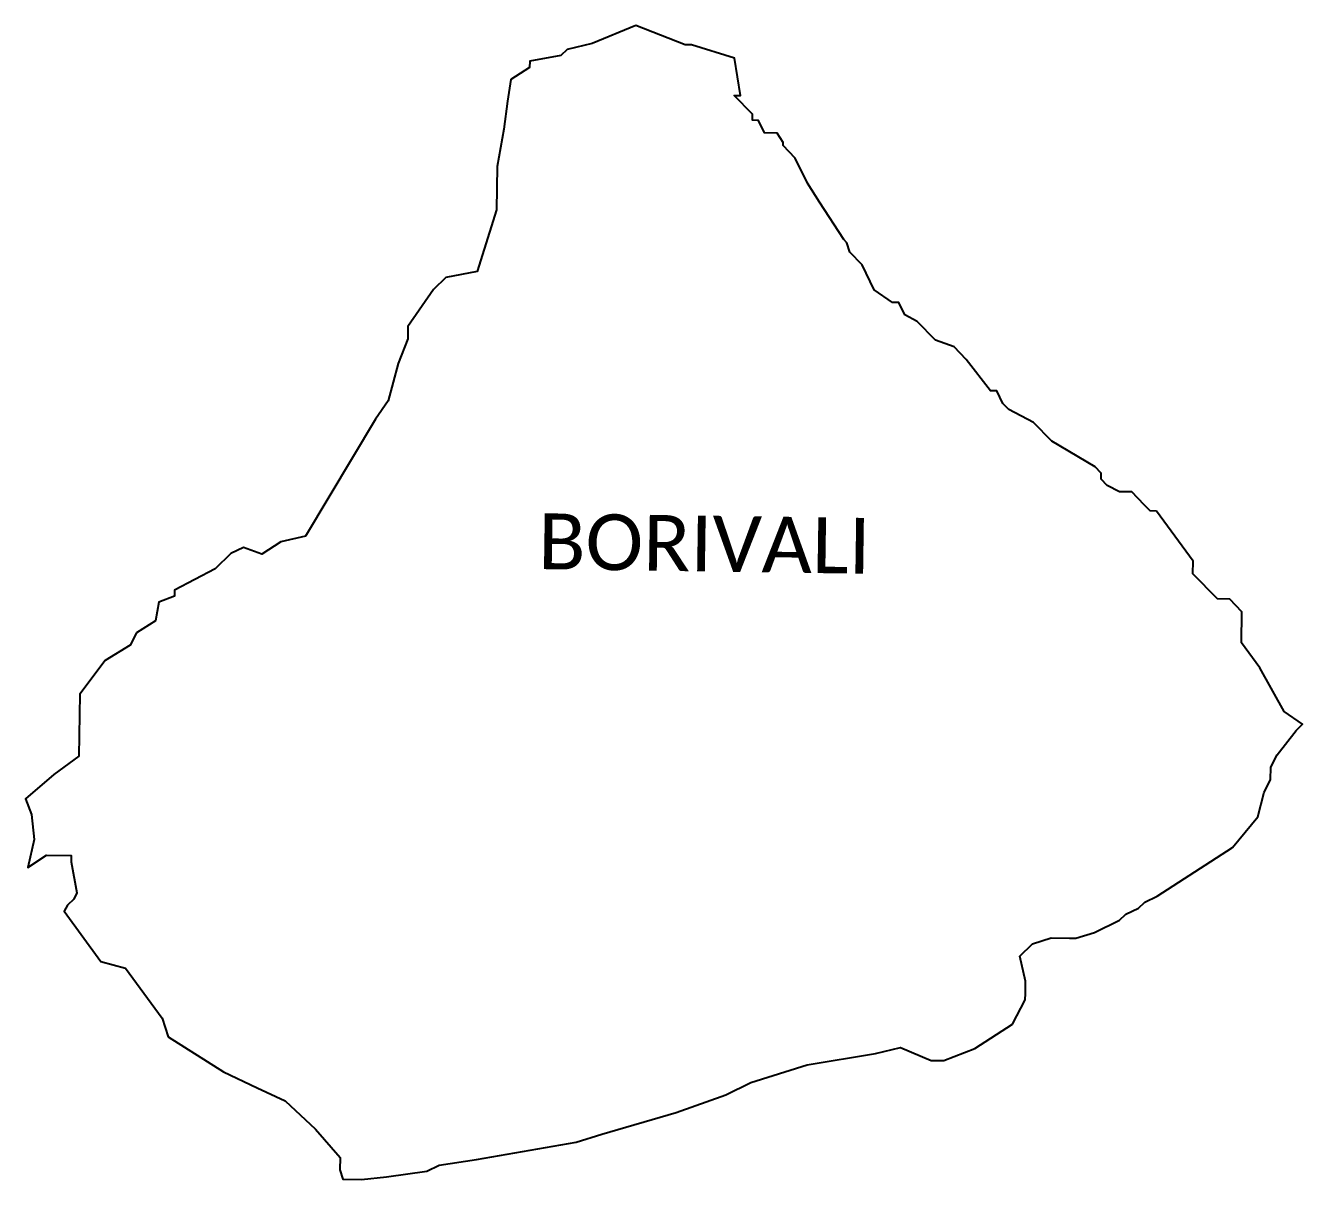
# Model space of a CAD drawing. Header units: metres. Extents: x 301149 to 305901, y 1950650 to 1953396.
# Drawn here: x 303093 to 305901, y 1950859 to 1953396 of the extents above; entities that cross this region are included whole.
import ezdxf

# ---------------------------------------------------------------- set-up
doc = ezdxf.new("R2010")
doc.units = ezdxf.units.M
doc.header["$MEASUREMENT"] = 0
doc.layers.add('VILLAGE BOUNDRY', color=10, linetype='Continuous')
doc.layers.add('VILLAGE NAME', color=250, linetype='Continuous')
doc.styles.get("Standard").update_dxf_attribs({"font": 'simplex.shx'})

msp = doc.modelspace()

# ---------------------------------------------------------------- linework, layer by layer
at = {"layer": 'VILLAGE BOUNDRY'}
msp.add_lwpolyline([(305580.4, 1952328.6), (305566.7, 1952328.8), (305553.3, 1952342.6), (305526.4, 1952370.7), (305499.1, 1952370.7), (305472, 1952384.7), (305458.5, 1952398.6), (305458.7, 1952412.2), (305445.3, 1952426.1), (305350.5, 1952482.1), (305310.2, 1952523.6), (305255.9, 1952551.7), (305242.5, 1952565.5), (305229.2, 1952593), (305215.6, 1952593.2), (305162, 1952662.3), (305135.1, 1952689.9), (305094.3, 1952704.2), (305054, 1952745.7), (305026.9, 1952759.8), (305013.6, 1952787.3), (304999.9, 1952787.5), (304959.4, 1952815.4), (304932.9, 1952870.4), (304906, 1952898.1), (304899.4, 1952918.6), (304892.7, 1952925.6), (304839.3, 1953008.2), (304812.6, 1953049.6), (304786.1, 1953104.6), (304772.6, 1953118.4), (304759.2, 1953132.3), (304759.3, 1953139.1), (304745.9, 1953159.8), (304718.6, 1953160.2), (304705.4, 1953187.7), (304691.7, 1953187.9), (304691.9, 1953201.5), (304651.6, 1953242.8), (304665.2, 1953242.8), (304652.7, 1953324.9), (304557.6, 1953353.6), (304543.9, 1953353.8), (304435.3, 1953396.3), (304339.2, 1953356.8), (304284.4, 1953343.9), (304270.5, 1953330.4), (304202.1, 1953317.8), (304201.9, 1953304.2), (304160.6, 1953277.4), (304153, 1953229.7), (304145.3, 1953168.4), (304130.5, 1953086.7), (304129.1, 1952991.2), (304086.2, 1952855.3), (304017.8, 1952842.6), (303990.1, 1952815.7), (303934.3, 1952734.6), (303933.9, 1952707.3), (303912.6, 1952653), (303891, 1952571.4), (303863.1, 1952530.8), (303709.2, 1952273.7), (303654.4, 1952260.8), (303613, 1952234.1), (303572.3, 1952248.3), (303544.8, 1952235), (303510.2, 1952201.4), (303420.8, 1952154.9), (303420.6, 1952141.3), (303386.3, 1952128.1), (303378.8, 1952087.3), (303337.5, 1952060.6), (303323.5, 1952033.5), (303268.4, 1952000.1), (303212.7, 1951925.8), (303210.7, 1951789.3), (303155.5, 1951749.2), (303093.3, 1951695.5), (303106.5, 1951661.2), (303112.5, 1951606.5), (303098, 1951545.2), (303139.3, 1951571.9), (303193.9, 1951571.1), (303193.7, 1951557.5), (303206.4, 1951489), (303199.4, 1951475.5), (303185.5, 1951462.1), (303178.5, 1951448.5), (303258.8, 1951338.1), (303313.2, 1951323.7), (303393.6, 1951213.3), (303406.6, 1951172.2), (303528.4, 1951095.3), (303603, 1951060.1), (303664, 1951031.9), (303731.3, 1950969.5), (303785, 1950907.3), (303784.6, 1950880), (303791.2, 1950859.4), (303832.2, 1950858.8), (303886.9, 1950864.9), (303975.8, 1950877.2), (304003.2, 1950890.5), (304085.3, 1950903), (304304.3, 1950940.8), (304360.5, 1950958.6), (304523.7, 1951005.9), (304633.5, 1951045.2), (304688.5, 1951071.8), (304811.9, 1951110.9), (304962.5, 1951136), (305017.3, 1951148.9), (305085.1, 1951120.6), (305112.4, 1951120.2), (305181.1, 1951146.6), (305263.8, 1951200), (305291.8, 1951254.2), (305292, 1951267.8), (305292.4, 1951295.1), (305279.6, 1951349.9), (305307.3, 1951376.8), (305348.4, 1951389.9), (305389.3, 1951389.3), (305403, 1951389.1), (305444.2, 1951402.2), (305499.1, 1951428.7), (305513, 1951442.1), (305540.5, 1951455.4), (305554.3, 1951468.8), (305581.8, 1951482.1), (305747.2, 1951588.9), (305802.8, 1951656.4), (305817.2, 1951710.8), (305831.3, 1951737.9), (305831.7, 1951765.2), (305845.7, 1951792.3), (305887.4, 1951846.3), (305901.3, 1951859.7), (305860.7, 1951887.6), (305807.5, 1951984), (305767.3, 1952039.2), (305768.3, 1952107.4), (305741.4, 1952135.1), (305714.1, 1952135.5), (305660.3, 1952190.9), (305660.7, 1952218.2)], close=True, dxfattribs=at)

# ---------------------------------------------------------------- texts
at = {"layer": 'VILLAGE NAME', "insert": (304221.7, 1952323.9), "char_height": 122.778, "attachment_point": 1, "rotation": 359.1736}
msp.add_mtext_dynamic_manual_height_columns('{\\fCalibri|b0|i0|c0|p34;BORIVALI}', width=1172, gutter_width=613.9, heights=[117.9], dxfattribs=at)

doc.saveas('drawing.dxf')
